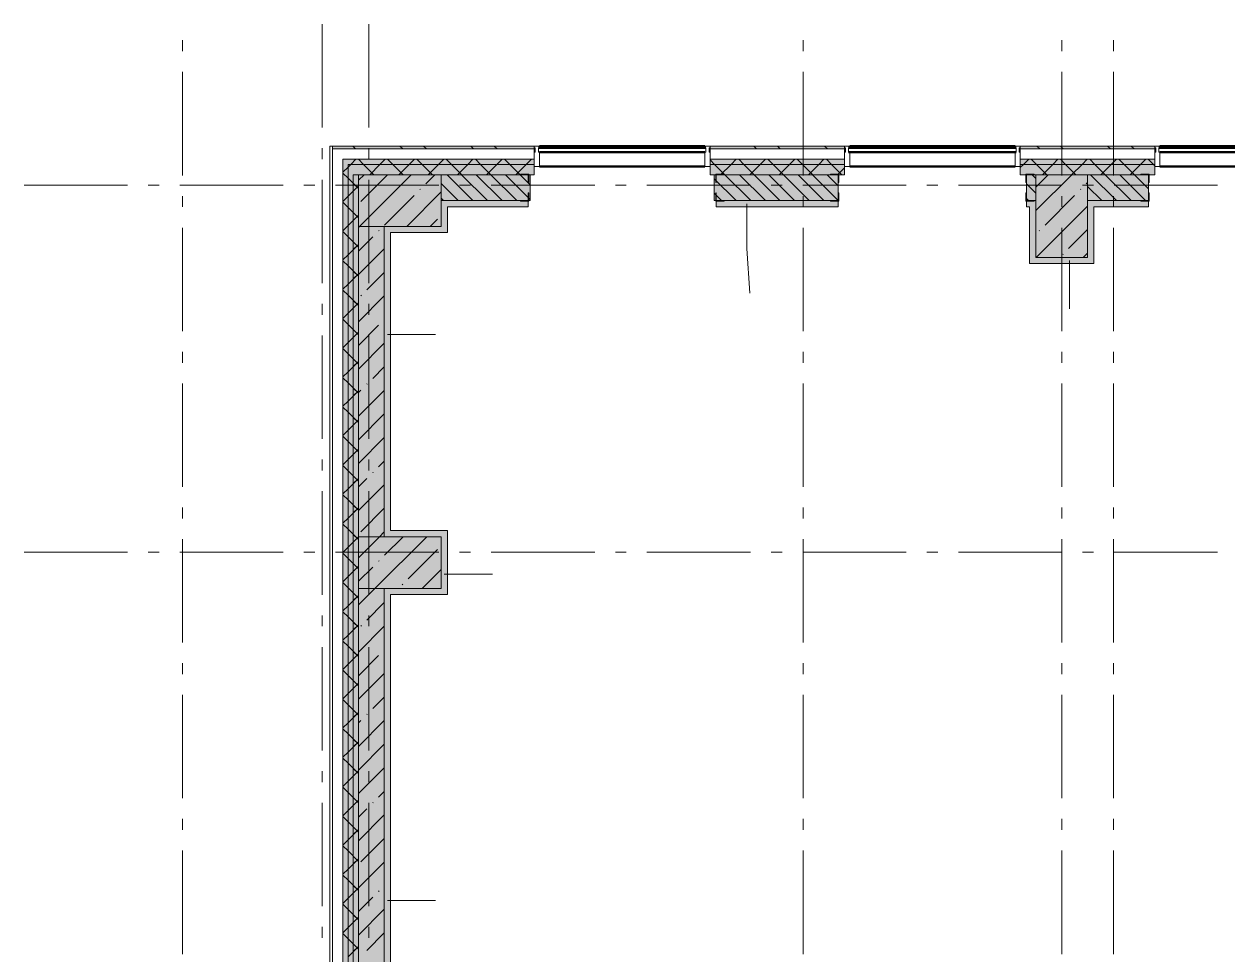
# Model space of a CAD drawing. Header units: millimetres. Extents: x -537608 to 253996, y -217170 to 186033.
# Drawn here: x -267560 to -255919, y 171477 to 180478 of the extents above; entities that cross this region are included whole.
import ezdxf

# ---------------------------------------------------------------- set-up
doc = ezdxf.new("R2010")
doc.units = ezdxf.units.MM
doc.layers.add('PDF _Геометрия', color=7, linetype='Continuous')
doc.layers.add('PDF _Сплошная заливка', color=7, linetype='Continuous', true_color=0xffffff)

msp = doc.modelspace()

# ---------------------------------------------------------------- hatches: boundary and pattern name
at = {"layer": 'PDF _Сплошная заливка', "transparency": 33554559}
h = msp.add_hatch(color=256, dxfattribs=at)
h.paths.add_polyline_path([(-213026.1966, 179270.9029), (-212999.1964, 179270.9029), (-212999.1964, 179297.9009), (-219902.1951, 179297.9009), (-219902.1951, 179270.9029), (-213238.0699, 179270.9029)], flags=0)
h.paths.add_polyline_path([(-224741.5329, 179270.9029), (-224741.5329, 179297.9009), (-225936.532, 179297.9009), (-225936.532, 179270.9029), (-224926.2392, 179270.9029)], flags=0)
h.paths.add_polyline_path([(-220752.1962, 179270.9029), (-220752.1962, 179297.9009), (-223041.5329, 179297.9009), (-223041.5329, 179270.9029), (-221586.7628, 179270.9029)], flags=0)
h.paths.add_polyline_path([(-228265.7155, 179270.9029), (-227636.5321, 179270.9029), (-227636.5321, 179297.9009), (-228831.5332, 179297.9009), (-228831.5332, 179270.9029)], flags=0)
h.paths.add_polyline_path([(-230531.5312, 179270.9029), (-230531.5312, 179297.9009), (-231726.5323, 179297.9009), (-231726.5323, 179270.9029), (-231605.1918, 179270.9029)], flags=0)
h.paths.add_polyline_path([(-234109.8002, 179270.9029), (-233426.5324, 179270.9029), (-233426.5324, 179297.9009), (-234621.5314, 179297.9009), (-234621.5314, 179270.9029)], flags=0)
h.paths.add_polyline_path([(-236321.5315, 179270.9029), (-236321.5315, 179297.9009), (-237516.5305, 179297.9009), (-237516.5305, 179270.9029), (-236614.4085, 179270.9029)], flags=0)
h.paths.add_polyline_path([(-239216.5305, 179270.9029), (-239216.5305, 179297.9009), (-242926.19, 179297.9009), (-242926.19, 179270.9029), (-239953.8848, 179270.9029)], flags=0)
h.paths.add_polyline_path([(-245926.1886, 179270.9029), (-244626.1922, 179270.9029), (-244626.1922, 179297.9009), (-245926.1886, 179297.9009)], flags=0)
h.paths.add_polyline_path([(-248302.5757, 179270.9029), (-247626.1909, 179270.9029), (-247626.1909, 179297.9009), (-248926.1873, 179297.9009), (-248926.1873, 179270.9029)], flags=0)
h.paths.add_polyline_path([(-251926.1902, 179270.9029), (-250626.1895, 179270.9029), (-250626.1895, 179297.9009), (-251926.1902, 179297.9009)], flags=0)
h.paths.add_polyline_path([(-256651.2687, 179270.9029), (-256626.1868, 179270.9029), (-256626.1868, 179297.9009), (-257926.1874, 179297.9009), (-257926.1874, 179270.9029)], flags=0)
h.paths.add_polyline_path([(-254926.1888, 179270.9029), (-253626.1881, 179270.9029), (-253626.1881, 179297.9009), (-254926.1888, 179297.9009)], flags=0)
h.paths.add_polyline_path([(-264476.1869, 179270.9029), (-262626.1883, 179270.9029), (-262626.1883, 179297.9009), (-264576.1872, 179297.9009), (-264576.1872, 179270.9029)], flags=0)
h.paths.add_polyline_path([(-259626.1854, 179270.9029), (-259626.1854, 179297.9009), (-260926.1861, 179297.9009), (-260926.1861, 179270.9029), (-259990.745, 179270.9029)], flags=0)
for points in [[(-264476.1869, 161271.2535), (-264426.1867, 161271.2535), (-264426.1867, 179170.9025), (-264476.1869, 179170.9025), (-264476.1869, 161371.2538)], [(-264426.1867, 161221.2533), (-264326.1863, 161221.2533), (-264326.1863, 179120.9023), (-264426.1867, 179120.9023), (-264426.1867, 161248.1888)], [(-264326.1863, 178521.2488), (-263526.1875, 178521.2488), (-263526.1875, 179021.2507), (-264326.1863, 179021.2507), (-264326.1863, 178946.9135)], [(-262666.1859, 178771.2498), (-262666.1859, 179021.2507), (-263526.1875, 179021.2507), (-263526.1875, 178771.2498), (-262686.4882, 178771.2498)], [(-259686.4854, 178771.2498), (-259686.1882, 178771.2498), (-259686.1882, 179021.2507), (-260886.1885, 179021.2507), (-260886.1885, 178771.2498), (-259990.745, 178771.2498)], [(-257776.1869, 178221.2519), (-257276.1893, 178221.2519), (-257276.1893, 179021.2507), (-257776.1869, 179021.2507), (-257776.1869, 178771.2498)]]:
    msp.add_hatch(color=256, dxfattribs=at).paths.add_polyline_path(points)
h = msp.add_hatch(color=256, dxfattribs=at)
h.paths.add_polyline_path([(-213176.1955, 179120.9023), (-213126.1959, 179120.9023), (-213126.1959, 179170.9025), (-219902.1951, 179170.9025), (-219902.1951, 179120.9023), (-213238.0699, 179120.9023)], flags=0)
h.paths.add_polyline_path([(-223041.5329, 179120.9023), (-220752.1962, 179120.9023), (-220752.1962, 179170.9025), (-223041.5329, 179170.9025)], flags=0)
h.paths.add_polyline_path([(-224741.5329, 179120.9023), (-224741.5329, 179170.9025), (-225936.532, 179170.9025), (-225936.532, 179120.9023), (-224926.2392, 179120.9023)], flags=0)
h.paths.add_polyline_path([(-228265.7155, 179120.9023), (-227636.5321, 179120.9023), (-227636.5321, 179170.9025), (-228831.5332, 179170.9025), (-228831.5332, 179120.9023)], flags=0)
h.paths.add_polyline_path([(-234109.8002, 179120.9023), (-233426.5324, 179120.9023), (-233426.5324, 179170.9025), (-234621.5314, 179170.9025), (-234621.5314, 179120.9023)], flags=0)
h.paths.add_polyline_path([(-231605.1918, 179120.9023), (-230531.5312, 179120.9023), (-230531.5312, 179170.9025), (-231726.5323, 179170.9025), (-231726.5323, 179120.9023)], flags=0)
h.paths.add_polyline_path([(-236321.5315, 179120.9023), (-236321.5315, 179170.9025), (-237516.5305, 179170.9025), (-237516.5305, 179120.9023), (-236614.4085, 179120.9023)], flags=0)
h.paths.add_polyline_path([(-239216.5305, 179120.9023), (-239216.5305, 179170.9025), (-242926.19, 179170.9025), (-242926.19, 179120.9023), (-239953.8848, 179120.9023)], flags=0)
h.paths.add_polyline_path([(-248926.1873, 179120.9023), (-247626.1909, 179120.9023), (-247626.1909, 179170.9025), (-248926.1873, 179170.9025)], flags=0)
h.paths.add_polyline_path([(-244626.1922, 179120.9023), (-244626.1922, 179170.9025), (-245926.1886, 179170.9025), (-245926.1886, 179120.9023), (-244963.0993, 179120.9023)], flags=0)
h.paths.add_polyline_path([(-250626.1895, 179120.9023), (-250626.1895, 179170.9025), (-251926.1902, 179170.9025), (-251926.1902, 179120.9023), (-251642.052, 179120.9023)], flags=0)
h.paths.add_polyline_path([(-254926.1888, 179120.9023), (-253626.1881, 179120.9023), (-253626.1881, 179170.9025), (-254926.1888, 179170.9025)], flags=0)
h.paths.add_polyline_path([(-256626.1868, 179120.9023), (-256626.1868, 179170.9025), (-257926.1874, 179170.9025), (-257926.1874, 179120.9023), (-256651.2687, 179120.9023)], flags=0)
h.paths.add_polyline_path([(-259626.1854, 179120.9023), (-259626.1854, 179170.9025), (-260926.1861, 179170.9025), (-260926.1861, 179120.9023), (-259990.745, 179120.9023)], flags=0)
h.paths.add_polyline_path([(-263330.2213, 179120.9023), (-262626.1883, 179120.9023), (-262626.1883, 179170.9025), (-264426.1867, 179170.9025), (-264426.1867, 179120.9023), (-264326.1863, 179120.9023)], flags=0)
h = msp.add_hatch(color=256, dxfattribs=at)
h.paths.add_polyline_path([(-213176.1955, 179020.9019), (-213176.1955, 179120.9023), (-219902.1951, 179120.9023), (-219902.1951, 179020.9019), (-213238.0699, 179020.9019)], flags=0)
h.paths.add_polyline_path([(-220752.1962, 179020.9019), (-220752.1962, 179120.9023), (-223041.5329, 179120.9023), (-223041.5329, 179020.9019), (-221026.1962, 179020.9019)], flags=0)
h.paths.add_polyline_path([(-225936.532, 179020.9019), (-224741.5329, 179020.9019), (-224741.5329, 179120.9023), (-225936.532, 179120.9023)], flags=0)
h.paths.add_polyline_path([(-228831.5332, 179020.9019), (-227636.5321, 179020.9019), (-227636.5321, 179120.9023), (-228831.5332, 179120.9023)], flags=0)
h.paths.add_polyline_path([(-230531.5312, 179020.9019), (-230531.5312, 179120.9023), (-231726.5323, 179120.9023), (-231726.5323, 179020.9019), (-231605.1918, 179020.9019)], flags=0)
h.paths.add_polyline_path([(-234621.5314, 179020.9019), (-233426.5324, 179020.9019), (-233426.5324, 179120.9023), (-234621.5314, 179120.9023)], flags=0)
h.paths.add_polyline_path([(-236321.5315, 179020.9019), (-236321.5315, 179120.9023), (-237516.5305, 179120.9023), (-237516.5305, 179020.9019), (-236614.4085, 179020.9019)], flags=0)
h.paths.add_polyline_path([(-239216.5305, 179020.9019), (-239216.5305, 179120.9023), (-242926.19, 179120.9023), (-242926.19, 179020.9019), (-239953.8848, 179020.9019)], flags=0)
h.paths.add_polyline_path([(-244626.1922, 179020.9019), (-244626.1922, 179120.9023), (-245926.1886, 179120.9023), (-245926.1886, 179020.9019), (-244963.0993, 179020.9019)], flags=0)
h.paths.add_polyline_path([(-247626.1909, 179020.9019), (-247626.1909, 179120.9023), (-248926.1873, 179120.9023), (-248926.1873, 179020.9019), (-248302.5757, 179020.9019)], flags=0)
h.paths.add_polyline_path([(-250626.1895, 179020.9019), (-250626.1895, 179120.9023), (-251926.1902, 179120.9023), (-251926.1902, 179020.9019), (-251642.052, 179020.9019)], flags=0)
h.paths.add_polyline_path([(-253626.1881, 179020.9019), (-253626.1881, 179120.9023), (-254926.1888, 179120.9023), (-254926.1888, 179020.9019)], flags=0)
h.paths.add_polyline_path([(-256651.2687, 179020.9019), (-256626.1868, 179020.9019), (-256626.1868, 179120.9023), (-257926.1874, 179120.9023), (-257926.1874, 179020.9019)], flags=0)
h.paths.add_polyline_path([(-259990.745, 179020.9019), (-259626.1854, 179020.9019), (-259626.1854, 179120.9023), (-260926.1861, 179120.9023), (-260926.1861, 179020.9019)], flags=0)
h.paths.add_polyline_path([(-263330.2213, 179020.9019), (-262626.1883, 179020.9019), (-262626.1883, 179120.9023), (-264326.1863, 179120.9023), (-264326.1863, 179021.2507), (-263526.1875, 179020.9019)], flags=0)
h = msp.add_hatch(color=256, dxfattribs=at)
h.paths.add_polyline_path([(-256686.1896, 178771.2498), (-256686.1896, 179021.2507), (-257276.1893, 179021.2507), (-257276.1893, 178771.2498)], flags=0)
h.paths.add_polyline_path([(-257866.1889, 178771.2498), (-257776.1869, 178771.2498), (-257776.1869, 179021.2507), (-257866.1889, 179021.2507), (-257866.1889, 178946.9135)], flags=0)
at = {"layer": 'PDF _Сплошная заливка', "true_color": 0xff7d7d, "transparency": 33554559}
for points in [[(-262686.4882, 178711.2512), (-262686.4882, 178771.2498), (-263526.1875, 178771.2498), (-263526.1875, 178711.2512), (-263330.2213, 178711.2512)], [(-264076.1853, 175521.2502), (-264016.1868, 175521.2502), (-264016.1868, 178521.2488), (-264076.1853, 178521.2488), (-264076.1853, 177531.0151)], [(-263526.1875, 175521.2502), (-263466.1846, 175521.2502), (-263466.1846, 175581.2487), (-264016.1868, 175581.2487), (-264016.1868, 175521.2502)], [(-264076.1853, 169991.2513), (-264016.1868, 169991.2513), (-264016.1868, 175021.2525), (-264076.1853, 175021.2525), (-264076.1853, 174699.218)], [(-263526.1875, 174961.2498), (-263466.1846, 174961.2498), (-263466.1846, 175021.2525), (-264016.1868, 175021.2525), (-264016.1868, 174961.2498)]]:
    msp.add_hatch(color=11, dxfattribs=at).paths.add_polyline_path(points)
h = msp.add_hatch(color=11, dxfattribs=at)
h.paths.add_polyline_path([(-259686.4854, 178711.2512), (-259686.4854, 178771.2498), (-260866.489, 178771.2498), (-260866.489, 178711.2512), (-259990.745, 178711.2512)], flags=0)
h.paths.add_polyline_path([(-257836.1897, 178711.2512), (-257776.1869, 178711.2512), (-257776.1869, 178771.2498), (-257866.4861, 178771.2498), (-257866.4861, 178711.2512)], flags=0)
at = {"layer": 'PDF _Сплошная заливка', "transparency": 33554559}
h = msp.add_hatch(color=256, dxfattribs=at)
h.paths.add_polyline_path([(-264076.1853, 160771.2537), (-264076.1853, 163220.9057), (-264326.1863, 163220.9057), (-264326.1863, 160771.2537), (-264165.0937, 160771.2537)], flags=0)
h.paths.add_polyline_path([(-264076.1853, 163720.9055), (-264076.1853, 168671.2518), (-264326.1863, 168671.2518), (-264326.1863, 163720.9055)], flags=0)
h.paths.add_polyline_path([(-264076.1853, 169171.2515), (-264076.1853, 175021.2525), (-264326.1863, 175021.2525), (-264326.1863, 169171.2515), (-264108.8801, 169171.2515)], flags=0)
h.paths.add_polyline_path([(-264229.2947, 175521.2502), (-264076.1853, 175521.2502), (-264076.1853, 178521.2488), (-264326.1863, 178521.2488), (-264326.1863, 175521.2502)], flags=0)

# ---------------------------------------------------------------- linework, layer by layer
at = {"layer": 'PDF _Геометрия', "color": 253, "lineweight": 9, "true_color": 0xaaaaaa}
for p, q in [((-264676.1876, 180477.8745), (-264676.1876, 179477.8749)), ((-264226.1859, 180477.8745), (-264226.1859, 179477.8749)), ((-266026.1842, 180320.9155), (-266026.1842, 180215.0849)), ((-260026.1869, 180320.9155), (-260026.1869, 180215.0849)), ((-257526.1859, 180320.9155), (-257526.1859, 180215.0849)), ((-257026.1883, 180320.9155), (-257026.1883, 180215.0849)), ((-266026.1842, 180015.0842), (-266026.1842, 179015.0847)), ((-260026.1869, 180015.0842), (-260026.1869, 179015.0847)), ((-257526.1859, 180015.0842), (-257526.1859, 179015.0847)), ((-257026.1883, 180015.0842), (-257026.1883, 179015.0847)), ((-264676.1876, 179277.8741), (-264676.1876, 179172.0393)), ((-264226.1859, 179277.8741), (-264226.1859, 179172.0393)), ((-266559.6172, 178921.2504), (-267559.6167, 178921.2504)), ((-266253.7815, 178921.2504), (-266359.6164, 178921.2504)), ((-265053.7812, 178921.2504), (-266053.7807, 178921.2504)), ((-264747.9499, 178921.2504), (-264853.7848, 178921.2504)), ((-264676.1876, 178972.0385), (-264676.1876, 177972.039)), ((-263547.9495, 178921.2504), (-264547.9491, 178921.2504)), ((-264226.1859, 178972.0385), (-264226.1859, 177972.039)), ((-263242.1182, 178921.2504), (-263347.9488, 178921.2504)), ((-262042.1178, 178921.2504), (-263042.1174, 178921.2504)), ((-261736.2822, 178921.2504), (-261842.1171, 178921.2504)), ((-260536.2819, 178921.2504), (-261536.2857, 178921.2504)), ((-260230.4506, 178921.2504), (-260336.2855, 178921.2504)), ((-259030.4502, 178921.2504), (-260030.4498, 178921.2504)), ((-258724.6189, 178921.2504), (-258830.4495, 178921.2504)), ((-257524.6186, 178921.2504), (-258524.6181, 178921.2504)), ((-257218.783, 178921.2504), (-257324.6178, 178921.2504)), ((-256018.7826, 178921.2504), (-257018.7865, 178921.2504)), ((-266026.1842, 178815.0839), (-266026.1842, 178709.249)), ((-260026.1869, 178815.0839), (-260026.1869, 178709.249)), ((-257526.1859, 178815.0839), (-257526.1859, 178709.249)), ((-257026.1883, 178815.0839), (-257026.1883, 178709.249)), ((-266026.1842, 178509.2525), (-266026.1842, 177509.253)), ((-260026.1869, 178509.2525), (-260026.1869, 177509.253)), ((-257526.1859, 178509.2525), (-257526.1859, 177509.253)), ((-257026.1883, 178509.2525), (-257026.1883, 177509.253)), ((-264676.1876, 177772.0382), (-264676.1876, 177666.2076)), ((-264226.1859, 177772.0382), (-264226.1859, 177666.2076)), ((-264676.1876, 177466.2069), (-264676.1876, 176466.2073)), ((-264226.1859, 177466.2069), (-264226.1859, 176466.2073)), ((-266026.1842, 177309.2522), (-266026.1842, 177203.4173)), ((-260026.1869, 177309.2522), (-260026.1869, 177203.4173)), ((-257526.1859, 177309.2522), (-257526.1859, 177203.4173)), ((-257026.1883, 177309.2522), (-257026.1883, 177203.4173)), ((-266026.1842, 177003.4165), (-266026.1842, 176003.417)), ((-260026.1869, 177003.4165), (-260026.1869, 176003.417)), ((-257526.1859, 177003.4165), (-257526.1859, 176003.417)), ((-257026.1883, 177003.4165), (-257026.1883, 176003.417)), ((-264676.1876, 176266.2065), (-264676.1876, 176160.3759)), ((-264226.1859, 176266.2065), (-264226.1859, 176160.3759)), ((-264676.1876, 175960.3752), (-264676.1876, 174960.3756)), ((-264226.1859, 175960.3752), (-264226.1859, 174960.3756)), ((-266026.1842, 175803.4163), (-266026.1842, 175697.5856)), ((-260026.1869, 175803.4163), (-260026.1869, 175697.5856)), ((-257526.1859, 175803.4163), (-257526.1859, 175697.5856)), ((-257026.1883, 175803.4163), (-257026.1883, 175697.5856)), ((-266026.1842, 175497.5849), (-266026.1842, 174497.5854)), ((-260026.1869, 175497.5849), (-260026.1869, 174497.5854)), ((-257526.1859, 175497.5849), (-257526.1859, 174497.5854)), ((-257026.1883, 175497.5849), (-257026.1883, 174497.5854)), ((-267559.6167, 175370.9051), (-266559.6172, 175370.9051)), ((-266359.6164, 175370.9051), (-266253.7815, 175370.9051)), ((-266053.7807, 175370.9051), (-265053.7812, 175370.9051)), ((-264853.7848, 175370.9051), (-264747.9499, 175370.9051)), ((-264547.9491, 175370.9051), (-263547.9495, 175370.9051)), ((-263347.9488, 175370.9051), (-263242.1182, 175370.9051)), ((-263042.1174, 175370.9051), (-262042.1178, 175370.9051)), ((-261842.1171, 175370.9051), (-261736.2822, 175370.9051)), ((-261536.2857, 175370.9051), (-260536.2819, 175370.9051)), ((-260336.2855, 175370.9051), (-260230.4506, 175370.9051)), ((-260030.4498, 175370.9051), (-259030.4502, 175370.9051)), ((-258830.4495, 175370.9051), (-258724.6189, 175370.9051)), ((-258524.6181, 175370.9051), (-257524.6186, 175370.9051)), ((-257324.6178, 175370.9051), (-257218.783, 175370.9051)), ((-257018.7865, 175370.9051), (-256018.7826, 175370.9051)), ((-264676.1876, 174760.3748), (-264676.1876, 174654.5399)), ((-264226.1859, 174760.3748), (-264226.1859, 174654.5399)), ((-264676.1876, 174454.5392), (-264676.1876, 173454.5397)), ((-264226.1859, 174454.5392), (-264226.1859, 173454.5397)), ((-266026.1842, 174297.5846), (-266026.1842, 174191.754)), ((-260026.1869, 174297.5846), (-260026.1869, 174191.754)), ((-257526.1859, 174297.5846), (-257526.1859, 174191.754)), ((-257026.1883, 174297.5846), (-257026.1883, 174191.754)), ((-266026.1842, 173991.7532), (-266026.1842, 172991.7537)), ((-260026.1869, 173991.7532), (-260026.1869, 172991.7537)), ((-257526.1859, 173991.7532), (-257526.1859, 172991.7537)), ((-257026.1883, 173991.7532), (-257026.1883, 172991.7537)), ((-264676.1876, 173254.5432), (-264676.1876, 173148.7083)), ((-264226.1859, 173254.5432), (-264226.1859, 173148.7083)), ((-264676.1876, 172948.7075), (-264676.1876, 171948.708)), ((-264226.1859, 172948.7075), (-264226.1859, 171948.708)), ((-266026.1842, 172791.7529), (-266026.1842, 172685.918)), ((-260026.1869, 172791.7529), (-260026.1869, 172685.918)), ((-257526.1859, 172791.7529), (-257526.1859, 172685.918)), ((-257026.1883, 172791.7529), (-257026.1883, 172685.918)), ((-266026.1842, 172485.9172), (-266026.1842, 171485.9177)), ((-260026.1869, 172485.9172), (-260026.1869, 171485.9177)), ((-257526.1859, 172485.9172), (-257526.1859, 171485.9177)), ((-257026.1883, 172485.9172), (-257026.1883, 171485.9177)), ((-264676.1876, 171748.7072), (-264676.1876, 171642.8766)), ((-264226.1859, 171748.7072), (-264226.1859, 171642.8766))]:
    msp.add_line(p, q, dxfattribs=at)
at = {"layer": 'PDF _Геометрия', "lineweight": 9}
for p, q in [((-264576.1872, 179297.9009), (-264603.1853, 179297.9009)), ((-264603.1853, 179297.9009), (-264603.1853, 161398.254)), ((-264476.1869, 179297.9009), (-264576.1872, 179297.9009)), ((-264576.1872, 179270.9029), (-264576.1872, 179297.9009)), ((-264576.1872, 179297.9009), (-264576.1872, 179270.9029)), ((-264476.1869, 179270.9029), (-264576.1872, 179270.9029)), ((-264576.1872, 179270.9029), (-264576.1872, 161398.254)), ((-264426.1867, 179297.9009), (-264476.1869, 179297.9009)), ((-264326.1863, 179270.9029), (-264476.1869, 179270.9029)), ((-264326.1863, 179297.9009), (-264426.1867, 179297.9009)), ((-262626.1883, 179297.9009), (-264326.1863, 179297.9009)), ((-262626.1883, 179270.9029), (-264326.1863, 179270.9029)), ((-262626.1883, 179270.9029), (-262626.1883, 179297.9009)), ((-262576.1881, 179297.9009), (-262626.1883, 179297.9009)), ((-262626.1883, 179297.9009), (-262626.1883, 179280.9012)), ((-262626.1883, 179280.9012), (-262616.1857, 179280.9012)), ((-262626.1883, 179170.9025), (-262626.1883, 179270.9029)), ((-262616.1857, 179280.9012), (-262616.1857, 179240.9036)), ((-262586.1865, 179240.9036), (-262586.1865, 179280.9012)), ((-262586.1865, 179280.9012), (-262576.1881, 179280.9012)), ((-262576.1881, 179280.9012), (-262576.1881, 179297.9009)), ((-260926.1861, 179297.9009), (-260976.1863, 179297.9009)), ((-260976.1863, 179297.9009), (-260976.1863, 179280.9012)), ((-260976.1863, 179280.9012), (-260966.188, 179280.9012)), ((-260966.188, 179280.9012), (-260966.188, 179240.9036)), ((-260936.1887, 179240.9036), (-260936.1887, 179280.9012)), ((-260936.1887, 179280.9012), (-260926.1861, 179280.9012)), ((-259626.1854, 179297.9009), (-260926.1861, 179297.9009)), ((-260926.1861, 179297.9009), (-260926.1861, 179270.9029)), ((-260926.1861, 179280.9012), (-260926.1861, 179297.9009)), ((-260926.1861, 179270.9029), (-260926.1861, 179170.9025)), ((-259626.1854, 179270.9029), (-260926.1861, 179270.9029)), ((-259626.1854, 179270.9029), (-259626.1854, 179297.9009)), ((-259576.1895, 179297.9009), (-259626.1854, 179297.9009)), ((-259626.1854, 179297.9009), (-259626.1854, 179280.9012)), ((-259626.1854, 179280.9012), (-259616.1871, 179280.9012)), ((-259626.1854, 179170.9025), (-259626.1854, 179270.9029)), ((-259616.1871, 179280.9012), (-259616.1871, 179240.9036)), ((-259586.1879, 179240.9036), (-259586.1879, 179280.9012)), ((-259586.1879, 179280.9012), (-259576.1895, 179280.9012)), ((-259576.1895, 179280.9012), (-259576.1895, 179297.9009)), ((-257926.1874, 179297.9009), (-257976.1877, 179297.9009)), ((-257976.1877, 179297.9009), (-257976.1877, 179280.9012)), ((-257976.1877, 179280.9012), (-257966.1894, 179280.9012)), ((-257966.1894, 179280.9012), (-257966.1894, 179240.9036)), ((-257936.1858, 179240.9036), (-257936.1858, 179280.9012)), ((-257936.1858, 179280.9012), (-257926.1874, 179280.9012)), ((-256626.1868, 179297.9009), (-257926.1874, 179297.9009)), ((-257926.1874, 179297.9009), (-257926.1874, 179270.9029)), ((-257926.1874, 179280.9012), (-257926.1874, 179297.9009)), ((-257926.1874, 179270.9029), (-257926.1874, 179170.9025)), ((-256626.1868, 179270.9029), (-257926.1874, 179270.9029)), ((-256626.1868, 179270.9029), (-256626.1868, 179297.9009)), ((-256576.1866, 179297.9009), (-256626.1868, 179297.9009)), ((-256626.1868, 179297.9009), (-256626.1868, 179280.9012)), ((-256626.1868, 179280.9012), (-256616.1885, 179280.9012)), ((-256626.1868, 179170.9025), (-256626.1868, 179270.9029)), ((-256616.1885, 179280.9012), (-256616.1885, 179240.9036)), ((-256586.1892, 179240.9036), (-256586.1892, 179280.9012)), ((-256586.1892, 179280.9012), (-256576.1866, 179280.9012)), ((-256576.1866, 179280.9012), (-256576.1866, 179297.9009)), ((-264426.1867, 179170.9025), (-264476.1869, 179170.9025)), ((-264476.1869, 179170.9025), (-264476.1869, 161398.254)), ((-264326.1863, 179170.9025), (-264426.1867, 179170.9025)), ((-264400.8291, 179120.9023), (-264350.8289, 179170.9025)), ((-264276.6942, 179120.9023), (-264326.6943, 179170.9025)), ((-262626.1883, 179170.9025), (-264326.1863, 179170.9025)), ((-264117.987, 179120.9023), (-264067.9869, 179170.9025)), ((-263993.8521, 179120.9023), (-264043.8523, 179170.9025)), ((-263835.1449, 179120.9023), (-263785.1448, 179170.9025)), ((-263711.0099, 179120.9023), (-263761.0102, 179170.9025)), ((-263552.3028, 179120.9023), (-263502.3026, 179170.9025)), ((-263428.1635, 179120.9023), (-263478.1637, 179170.9025)), ((-263269.4607, 179120.9023), (-263219.4605, 179170.9025)), ((-263145.3214, 179120.9023), (-263195.3216, 179170.9025)), ((-262986.6186, 179120.9023), (-262936.6184, 179170.9025)), ((-262862.4793, 179120.9023), (-262912.4795, 179170.9025)), ((-262703.7765, 179120.9023), (-262653.7762, 179170.9025)), ((-262626.1883, 179167.4535), (-262629.6373, 179170.9025)), ((-262616.1857, 179240.9036), (-262626.1883, 179240.9036)), ((-262626.1883, 179240.9036), (-262626.1883, 179100.9014)), ((-262626.1883, 179120.9023), (-262626.1883, 179170.9025)), ((-262576.1881, 179240.9036), (-262586.1865, 179240.9036)), ((-262576.1881, 179100.9014), (-262576.1881, 179240.9036)), ((-260966.188, 179240.9036), (-260976.1863, 179240.9036)), ((-260976.1863, 179240.9036), (-260976.1863, 179100.9014)), ((-260926.1861, 179240.9036), (-260936.1887, 179240.9036)), ((-260926.1861, 179100.9014), (-260926.1861, 179240.9036)), ((-260926.1861, 179170.9025), (-260926.1861, 179120.9023)), ((-259626.1854, 179170.9025), (-260926.1861, 179170.9025)), ((-260882.5802, 179120.9023), (-260926.1861, 179164.5083)), ((-260723.8773, 179120.9023), (-260673.8772, 179170.9025)), ((-260599.7381, 179120.9023), (-260649.7382, 179170.9025)), ((-260441.0352, 179120.9023), (-260391.0351, 179170.9025)), ((-260316.896, 179120.9023), (-260366.8961, 179170.9025)), ((-260158.1931, 179120.9023), (-260108.193, 179170.9025)), ((-260034.0538, 179120.9023), (-260084.0541, 179170.9025)), ((-259875.3467, 179120.9023), (-259825.3465, 179170.9025)), ((-259751.2117, 179120.9023), (-259801.2119, 179170.9025)), ((-259616.1871, 179240.9036), (-259626.1854, 179240.9036)), ((-259626.1854, 179240.9036), (-259626.1854, 179100.9014)), ((-259626.1854, 179120.9023), (-259626.1854, 179170.9025)), ((-259576.1895, 179240.9036), (-259586.1879, 179240.9036)), ((-259576.1895, 179100.9014), (-259576.1895, 179240.9036)), ((-257966.1894, 179240.9036), (-257976.1877, 179240.9036)), ((-257976.1877, 179240.9036), (-257976.1877, 179100.9014)), ((-257926.1874, 179240.9036), (-257936.1858, 179240.9036)), ((-257926.1874, 179100.9014), (-257926.1874, 179240.9036)), ((-257926.1874, 179170.9025), (-257926.1874, 179120.9023)), ((-256626.1868, 179170.9025), (-257926.1874, 179170.9025)), ((-257895.4519, 179120.9023), (-257845.4517, 179170.9025)), ((-257771.3126, 179120.9023), (-257821.3128, 179170.9025)), ((-257612.6055, 179120.9023), (-257562.6053, 179170.9025)), ((-257488.4705, 179120.9023), (-257538.4707, 179170.9025)), ((-257329.7634, 179120.9023), (-257279.7631, 179170.9025)), ((-257205.6284, 179120.9023), (-257255.6285, 179170.9025)), ((-257046.9212, 179120.9023), (-256996.9211, 179170.9025)), ((-256922.7863, 179120.9023), (-256972.7864, 179170.9025)), ((-256764.0791, 179120.9023), (-256714.079, 179170.9025)), ((-256639.9399, 179120.9023), (-256689.94, 179170.9025)), ((-256616.1885, 179240.9036), (-256626.1868, 179240.9036)), ((-256626.1868, 179240.9036), (-256626.1868, 179100.9014)), ((-256626.1868, 179120.9023), (-256626.1868, 179170.9025)), ((-256576.1866, 179240.9036), (-256586.1892, 179240.9036)), ((-256576.1866, 179100.9014), (-256576.1866, 179240.9036)), ((-264476.1869, 179045.5489), (-264426.1867, 179095.5492)), ((-264426.1867, 178987.5527), (-264476.1869, 179037.5529)), ((-264426.1867, 179095.5492), (-264400.8291, 179120.9023)), ((-264326.1863, 179120.9023), (-264426.1867, 179120.9023)), ((-264426.1867, 179120.9023), (-264426.1867, 161398.254)), ((-262626.1883, 179120.9023), (-264326.1863, 179120.9023)), ((-264177.0425, 179021.2507), (-264276.6942, 179120.9023)), ((-264217.643, 179021.2507), (-264117.987, 179120.9023)), ((-263894.2004, 179021.2507), (-263993.8521, 179120.9023)), ((-263934.7966, 179021.2507), (-263835.1449, 179120.9023)), ((-263611.354, 179021.2507), (-263711.0099, 179120.9023)), ((-263651.9544, 179021.2507), (-263552.3028, 179120.9023)), ((-263328.1675, 179020.9019), (-263428.1635, 179120.9023)), ((-263369.4611, 179020.9019), (-263269.4607, 179120.9023)), ((-263045.321, 179020.9019), (-263145.3214, 179120.9023)), ((-263086.6189, 179020.9019), (-262986.6186, 179120.9023)), ((-262762.4789, 179020.9019), (-262862.4793, 179120.9023)), ((-262803.7768, 179020.9019), (-262703.7765, 179120.9023)), ((-262626.1883, 179020.9019), (-262626.1883, 179120.9023)), ((-262626.1883, 179100.9014), (-262576.1881, 179100.9014)), ((-260976.1863, 179100.9014), (-260926.1861, 179100.9014)), ((-260926.1861, 179120.9023), (-260926.1861, 179020.9019)), ((-259626.1854, 179120.9023), (-260926.1861, 179120.9023)), ((-260782.5798, 179020.9019), (-260882.5802, 179120.9023)), ((-260823.8777, 179020.9019), (-260723.8773, 179120.9023)), ((-260499.7376, 179020.9019), (-260599.7381, 179120.9023)), ((-260541.0357, 179020.9019), (-260441.0352, 179120.9023)), ((-260216.8956, 179020.9019), (-260316.896, 179120.9023)), ((-260258.1892, 179020.9019), (-260158.1931, 179120.9023)), ((-259934.0535, 179020.9019), (-260034.0538, 179120.9023)), ((-259975.3471, 179020.9019), (-259875.3467, 179120.9023)), ((-259651.2114, 179020.9019), (-259751.2117, 179120.9023)), ((-259692.505, 179020.9019), (-259626.1854, 179087.2215)), ((-259626.1854, 179020.9019), (-259626.1854, 179120.9023)), ((-259626.1854, 179100.9014), (-259576.1895, 179100.9014)), ((-257976.1877, 179100.9014), (-257926.1874, 179100.9014)), ((-257926.1874, 179090.1668), (-257895.4519, 179120.9023)), ((-257926.1874, 179120.9023), (-257926.1874, 179020.9019)), ((-256626.1868, 179120.9023), (-257926.1874, 179120.9023)), ((-257671.3122, 179020.9019), (-257771.3126, 179120.9023)), ((-257712.6058, 179020.9019), (-257612.6055, 179120.9023)), ((-257388.4701, 179020.9019), (-257488.4705, 179120.9023)), ((-257429.7637, 179020.9019), (-257329.7634, 179120.9023)), ((-257105.628, 179020.9019), (-257205.6284, 179120.9023)), ((-257146.9216, 179020.9019), (-257046.9212, 179120.9023)), ((-256822.7858, 179020.9019), (-256922.7863, 179120.9023)), ((-256864.0796, 179020.9019), (-256764.0791, 179120.9023)), ((-256626.1868, 179107.1492), (-256639.9399, 179120.9023)), ((-256626.1868, 179020.9019), (-256626.1868, 179120.9023)), ((-256626.1868, 179100.9014), (-256576.1866, 179100.9014)), ((-264326.1863, 178887.5523), (-264426.1867, 178987.5527)), ((-264326.1863, 179021.2507), (-264376.1864, 179021.2507)), ((-264376.1864, 179021.2507), (-264376.1864, 167471.2515)), ((-264376.1864, 178937.5525), (-264326.1863, 178887.5523)), ((-264326.1863, 178967.3795), (-264272.315, 179021.2507)), ((-264326.1863, 179021.2507), (-264326.1863, 178521.2488)), ((-263526.1875, 179021.2507), (-264326.1863, 179021.2507)), ((-264316.1191, 178521.2488), (-263816.1172, 179021.2507)), ((-264302.366, 178763.0986), (-264044.214, 179021.2507)), ((-263675.0987, 178934.1723), (-263588.0203, 179021.2507)), ((-263526.1875, 178521.2488), (-263526.1875, 179021.2507)), ((-262666.1859, 179021.2507), (-263526.1875, 179021.2507)), ((-263526.1875, 179020.9019), (-262626.1883, 179020.9019)), ((-263361.3574, 178771.2498), (-263526.1875, 178936.0799)), ((-263219.9342, 178771.2498), (-263469.9351, 179021.2507)), ((-263078.5152, 178771.2498), (-263328.5119, 179021.2507)), ((-262937.0921, 178771.2498), (-263187.093, 179021.2507)), ((-262795.6688, 178771.2498), (-263045.6698, 179021.2507)), ((-262666.1859, 178783.1857), (-262904.2509, 179021.2507)), ((-262666.1859, 178924.6089), (-262762.8277, 179021.2507)), ((-262666.1859, 178771.2498), (-262666.1859, 179021.2507)), ((-262666.0222, 179020.9019), (-262666.0222, 178771.2498)), ((-260926.1861, 179020.9019), (-259626.1854, 179020.9019)), ((-259686.1882, 179021.2507), (-260886.1885, 179021.2507)), ((-260886.1885, 179021.2507), (-260886.1885, 178771.2498)), ((-260674.3508, 178771.2498), (-260886.1885, 178983.0874)), ((-260532.9276, 178771.2498), (-260782.9286, 179021.2507)), ((-260391.5087, 178771.2498), (-260641.5097, 179021.2507)), ((-260250.0855, 178771.2498), (-260500.0864, 179021.2507)), ((-260108.6666, 178771.2498), (-260358.6633, 179021.2507)), ((-259967.2434, 178771.2498), (-260217.2443, 179021.2507)), ((-259825.8245, 178771.2498), (-260075.8211, 179021.2507)), ((-259686.1882, 178773.0367), (-259934.4022, 179021.2507)), ((-259686.1882, 178914.4556), (-259792.979, 179021.2507)), ((-259686.1882, 178771.2498), (-259686.1882, 179021.2507)), ((-257926.1874, 179020.9019), (-256626.1868, 179020.9019)), ((-257776.1869, 179021.2507), (-257866.1889, 179021.2507)), ((-257866.1889, 179021.2507), (-257866.1889, 178771.2498)), ((-257776.1869, 178842.9345), (-257866.1889, 178932.9366)), ((-257776.1869, 178984.3577), (-257813.0799, 179021.2507)), ((-257776.1869, 178674.4228), (-257429.359, 179021.2507)), ((-257776.1869, 178902.5197), (-257657.4601, 179021.2507)), ((-257776.1869, 178771.2498), (-257776.1869, 179021.2507)), ((-257776.1869, 179021.2507), (-257776.1869, 178771.2498)), ((-257276.1893, 179021.2507), (-257776.1869, 179021.2507)), ((-257288.3405, 178934.1723), (-257276.1893, 178946.3236)), ((-256686.1896, 179021.2507), (-257276.1893, 179021.2507)), ((-257276.1893, 179021.2507), (-257276.1893, 178771.2498)), ((-257276.1893, 178771.2498), (-257276.1893, 179021.2507)), ((-256997.3947, 178771.2498), (-257247.3957, 179021.2507)), ((-256855.9758, 178771.2498), (-257105.9725, 179021.2507)), ((-256714.5526, 178771.2498), (-256964.5536, 179021.2507)), ((-256686.1896, 178884.3056), (-256823.1303, 179021.2507)), ((-256686.1896, 178771.2498), (-256686.1896, 179021.2507)), ((-264476.1869, 178762.7025), (-264426.1867, 178812.7027)), ((-264426.1867, 178812.7027), (-264326.1863, 178912.7031)), ((-264326.1863, 178912.7031), (-264376.1864, 178862.7029)), ((-264074.2692, 178535.0019), (-263789.1449, 178820.1218)), ((-263859.9211, 178521.2488), (-263526.1875, 178854.9824)), ((-263732.1218, 178877.1493), (-263727.381, 178881.89)), ((-260815.7697, 178771.2498), (-260886.1885, 178841.6643)), ((-257687.5111, 178535.0019), (-257402.3868, 178820.1218)), ((-257345.3637, 178877.1493), (-257340.6228, 178881.89)), ((-257138.8179, 178771.2498), (-257276.1893, 178908.6211)), ((-264426.1867, 178704.7106), (-264476.1869, 178754.7108)), ((-264326.1863, 178604.7102), (-264426.1867, 178704.7106)), ((-263502.7763, 178771.2498), (-263526.1875, 178794.661)), ((-262686.4882, 178771.2498), (-263526.1875, 178771.2498)), ((-263526.1875, 178771.2498), (-262686.4882, 178771.2498)), ((-263466.1846, 178461.2503), (-263466.1846, 178711.2512)), ((-263466.1846, 178711.2512), (-262686.4882, 178711.2512)), ((-262686.4882, 178711.2512), (-262686.4882, 178771.2498)), ((-262686.4882, 178771.2498), (-262666.1859, 178771.2498)), ((-260886.1885, 178771.2498), (-260866.489, 178771.2498)), ((-260866.489, 178771.2498), (-259686.4854, 178771.2498)), ((-260866.489, 178771.2498), (-260866.489, 178711.2512)), ((-259686.4854, 178771.2498), (-260866.489, 178771.2498)), ((-260866.489, 178711.2512), (-259686.4854, 178711.2512)), ((-260571.444, 178741.2505), (-260571.444, 178308.1753)), ((-259686.4854, 178771.2498), (-259686.1882, 178771.2498)), ((-259686.4854, 178711.2512), (-259686.4854, 178771.2498)), ((-259685.2926, 178772.1454), (-259685.4433, 178772.2917)), ((-257776.1869, 178771.2498), (-257866.4861, 178771.2498)), ((-257866.4861, 178771.2498), (-257866.4861, 178711.2512)), ((-257866.4861, 178711.2512), (-257836.1897, 178711.2512)), ((-257845.9254, 178771.2498), (-257866.1889, 178791.5133)), ((-257866.1889, 178771.2498), (-257776.1869, 178771.2498)), ((-257836.1897, 178711.2512), (-257836.1897, 178161.2491)), ((-257776.1869, 178771.2498), (-257776.1869, 178221.2519)), ((-257776.1869, 178711.2512), (-257776.1869, 178771.2498)), ((-257776.1869, 178221.2519), (-257776.1869, 178711.2512)), ((-257773.1642, 178221.2519), (-257276.1893, 178718.2268)), ((-257276.1893, 178771.2498), (-256686.1896, 178771.2498)), ((-257276.1893, 178221.2519), (-257276.1893, 178771.2498)), ((-256686.4867, 178771.2498), (-257276.1893, 178771.2498)), ((-257276.1893, 178771.2498), (-257276.1893, 178711.2512)), ((-257276.1893, 178711.2512), (-257276.1893, 178221.2519)), ((-257216.1864, 178161.2491), (-257216.1864, 178711.2512)), ((-257216.1864, 178711.2512), (-256686.4867, 178711.2512)), ((-256686.4867, 178711.2512), (-256686.4867, 178771.2498)), ((-264426.1867, 178529.8606), (-264326.1863, 178629.8609)), ((-264376.1864, 178654.7103), (-264326.1863, 178604.7102)), ((-264326.1863, 178629.8609), (-264376.1864, 178579.8608)), ((-263631.82, 178521.2488), (-263561.0481, 178592.025)), ((-264476.1869, 178479.8604), (-264426.1867, 178529.8606)), ((-264426.1867, 178421.8684), (-264476.1869, 178471.8687)), ((-264326.1863, 178511.1816), (-264316.1191, 178521.2488)), ((-264326.1863, 178521.2488), (-264326.1863, 175521.2502)), ((-264326.1863, 175521.2502), (-264326.1863, 178521.2488)), ((-264326.1863, 178521.2488), (-263526.1875, 178521.2488)), ((-264326.1863, 175521.2502), (-264326.1863, 178521.2488)), ((-264131.2923, 178477.9744), (-264126.5515, 178482.7152)), ((-264076.1853, 175521.2502), (-264076.1853, 178521.2488)), ((-264076.1853, 178521.2488), (-264076.1853, 175521.2502)), ((-264016.1868, 175581.2487), (-264016.1868, 178461.2503)), ((-264016.1868, 178461.2503), (-263526.1875, 178461.2503)), ((-263526.1875, 178461.2503), (-263466.1846, 178461.2503)), ((-257744.5385, 178477.9744), (-257739.7933, 178482.7152)), ((-257459.4142, 178306.9008), (-257276.1893, 178490.1257)), ((-264326.1863, 178321.8681), (-264426.1867, 178421.8684)), ((-264426.1867, 178247.0185), (-264326.1863, 178347.0189)), ((-264376.1864, 178371.8683), (-264326.1863, 178321.8681)), ((-264326.1863, 178347.0189), (-264376.1864, 178297.0187)), ((-264326.1863, 178283.0804), (-264188.3197, 178420.9513)), ((-264476.1869, 178197.0183), (-264426.1867, 178247.0185)), ((-264326.1863, 178054.9837), (-264076.1853, 178304.9846)), ((-260571.444, 178308.1753), (-260541.8021, 177875.1001)), ((-257776.1869, 178221.2519), (-257276.1893, 178221.2519)), ((-257276.1893, 178221.2519), (-257776.1869, 178221.2519)), ((-257516.4374, 178249.8776), (-257511.6965, 178254.6184)), ((-257316.9662, 178221.2519), (-257276.1893, 178262.0289)), ((-264426.1867, 178139.0263), (-264476.1869, 178189.0265)), ((-264326.1863, 178039.026), (-264426.1867, 178139.0263)), ((-257836.1897, 178161.2491), (-257776.1869, 178161.2491)), ((-257776.1869, 178161.2491), (-257276.1893, 178161.2491)), ((-257450.29, 178191.2484), (-257450.29, 177725.0995)), ((-257276.1893, 178161.2491), (-257216.1864, 178161.2491)), ((-264426.1867, 177964.1763), (-264326.1863, 178064.1768)), ((-264376.1864, 178089.0262), (-264326.1863, 178039.026)), ((-264326.1863, 178064.1768), (-264376.1864, 178014.1766)), ((-264245.3429, 177907.7303), (-264076.1853, 178076.8835)), ((-264476.1869, 177914.1762), (-264426.1867, 177964.1763)), ((-264426.1867, 177856.1842), (-264476.1869, 177906.1801)), ((-264326.1863, 177756.1838), (-264426.1867, 177856.1842)), ((-264426.1867, 177681.3342), (-264326.1863, 177781.3347)), ((-264376.1864, 177806.184), (-264326.1863, 177756.1838)), ((-264326.1863, 177781.3347), (-264376.1864, 177731.3344)), ((-264326.1863, 177598.7857), (-264076.1853, 177848.7867)), ((-264302.366, 177850.7028), (-264297.6252, 177855.4479)), ((-264476.1869, 177631.3341), (-264426.1867, 177681.3342)), ((-264426.1867, 177573.3378), (-264476.1869, 177623.338)), ((-264326.1863, 177473.3417), (-264426.1867, 177573.3378)), ((-264376.1864, 177523.3376), (-264326.1863, 177473.3417)), ((-264326.1863, 177370.6889), (-264131.2923, 177565.5829)), ((-264426.1867, 177398.4922), (-264326.1863, 177498.4925)), ((-264326.1863, 177498.4925), (-264376.1864, 177448.4923)), ((-264046.186, 177477.1481), (-263580.0372, 177477.1481)), ((-264476.1869, 177348.492), (-264426.1867, 177398.4922)), ((-264426.1867, 177290.4957), (-264476.1869, 177340.4959)), ((-264326.1863, 177190.4953), (-264426.1867, 177290.4957)), ((-264326.1863, 177142.5921), (-264076.1853, 177392.5888)), ((-264426.1867, 177115.65), (-264326.1863, 177215.6504)), ((-264376.1864, 177240.4955), (-264326.1863, 177190.4953)), ((-264326.1863, 177215.6504), (-264376.1864, 177165.6502)), ((-264476.1869, 177065.6498), (-264426.1867, 177115.65)), ((-264426.1867, 177007.6536), (-264476.1869, 177057.6538)), ((-264188.3197, 177052.3618), (-264076.1853, 177164.4919)), ((-264326.1863, 176907.6532), (-264426.1867, 177007.6536)), ((-264376.1864, 176957.6533), (-264326.1863, 176907.6532)), ((-264245.3429, 176995.3344), (-264240.602, 177000.0752)), ((-264476.1869, 176782.8077), (-264426.1867, 176832.8079)), ((-264426.1867, 176832.8079), (-264326.1863, 176932.804)), ((-264326.1863, 176932.804), (-264376.1864, 176882.8038)), ((-264326.1863, 176914.491), (-264302.366, 176938.3113)), ((-264326.1863, 176686.3942), (-264076.1853, 176936.3951)), ((-264426.1867, 176724.8114), (-264476.1869, 176774.8117)), ((-264326.1863, 176624.8111), (-264426.1867, 176724.8114)), ((-264326.1863, 176458.293), (-264076.1853, 176708.294)), ((-264426.1867, 176549.9615), (-264326.1863, 176649.9619)), ((-264376.1864, 176674.8112), (-264326.1863, 176624.8111)), ((-264326.1863, 176649.9619), (-264376.1864, 176599.9617)), ((-264476.1869, 176499.9613), (-264426.1867, 176549.9615)), ((-264426.1867, 176441.9693), (-264476.1869, 176491.9695)), ((-264326.1863, 176230.1962), (-264076.1853, 176480.1972)), ((-264326.1863, 176341.969), (-264426.1867, 176441.9693)), ((-264426.1867, 176267.1194), (-264326.1863, 176367.1198)), ((-264376.1864, 176391.9692), (-264326.1863, 176341.969)), ((-264326.1863, 176367.1198), (-264376.1864, 176317.1196)), ((-264476.1869, 176217.1192), (-264426.1867, 176267.1194)), ((-264131.2923, 176196.9891), (-264076.1853, 176252.0961)), ((-264426.1867, 176159.1272), (-264476.1869, 176209.1274)), ((-264326.1863, 176059.1268), (-264426.1867, 176159.1272)), ((-264188.3197, 176139.9659), (-264183.5746, 176144.7067)), ((-264426.1867, 175984.2772), (-264326.1863, 176084.2777)), ((-264376.1864, 176109.1271), (-264326.1863, 176059.1268)), ((-264326.1863, 176084.2777), (-264376.1864, 176034.2774)), ((-264326.1863, 176002.0994), (-264245.3429, 176082.9428)), ((-264326.1863, 175773.9983), (-264076.1853, 176023.9993)), ((-264476.1869, 175934.2771), (-264426.1867, 175984.2772)), ((-264426.1867, 175876.2851), (-264476.1869, 175926.2853)), ((-264326.1863, 175776.2847), (-264426.1867, 175876.2851)), ((-264426.1867, 175701.4352), (-264326.1863, 175801.4355)), ((-264376.1864, 175826.2849), (-264326.1863, 175776.2847)), ((-264326.1863, 175801.4355), (-264376.1864, 175751.4353)), ((-264302.366, 175569.7218), (-264076.1853, 175795.9024)), ((-264476.1869, 175651.435), (-264426.1867, 175701.4352)), ((-264426.1867, 175593.443), (-264476.1869, 175643.4389)), ((-264326.1863, 175493.4426), (-264426.1867, 175593.443)), ((-264122.7365, 175521.2502), (-264076.1853, 175567.8013)), ((-263466.1846, 175581.2487), (-264016.1868, 175581.2487)), ((-263466.1846, 175521.2502), (-263466.1846, 175581.2487)), ((-264426.1867, 175418.5931), (-264326.1863, 175518.5934)), ((-264376.1864, 175543.4428), (-264326.1863, 175493.4426)), ((-264326.1863, 175518.5934), (-264376.1864, 175468.5932)), ((-264326.1863, 175317.8047), (-264122.7365, 175521.2502)), ((-264326.1863, 175521.2502), (-264326.1863, 175021.2525)), ((-263526.1875, 175521.2502), (-264326.1863, 175521.2502)), ((-264166.5405, 175021.2525), (-263666.5428, 175521.2502)), ((-264074.2692, 175341.6206), (-263894.6397, 175521.2502)), ((-263526.1875, 175021.2525), (-263526.1875, 175521.2502)), ((-263466.1846, 175021.2525), (-263466.1846, 175521.2502)), ((-264476.1869, 175368.5928), (-264426.1867, 175418.5931)), ((-264426.1867, 175310.5966), (-264476.1869, 175360.5968)), ((-263846.1724, 175113.5238), (-263561.0481, 175398.6481)), ((-264326.1863, 175210.5962), (-264426.1867, 175310.5966)), ((-264426.1867, 175135.7509), (-264326.1863, 175235.7513)), ((-264376.1864, 175260.5964), (-264326.1863, 175210.5962)), ((-264326.1863, 175235.7513), (-264376.1864, 175185.7511)), ((-264326.1863, 175089.7035), (-264188.3197, 175227.5744)), ((-264131.2923, 175284.5975), (-264126.5515, 175289.3383)), ((-263710.3425, 175021.2525), (-263526.1875, 175205.4076)), ((-264476.1869, 175085.7507), (-264426.1867, 175135.7509)), ((-263496.1882, 175157.4354), (-263030.035, 175157.4354)), ((-264426.1867, 175027.7545), (-264476.1869, 175077.7547)), ((-264326.1863, 174927.7541), (-264426.1867, 175027.7545)), ((-264376.1864, 174977.7542), (-264326.1863, 174927.7541)), ((-264326.1863, 174861.6067), (-264166.5405, 175021.2525)), ((-264326.1863, 175021.2525), (-264326.1863, 169171.2515)), ((-264326.1863, 169171.2515), (-264326.1863, 175021.2525)), ((-264326.1863, 175021.2525), (-263526.1875, 175021.2525)), ((-264326.1863, 169171.2515), (-264326.1863, 175021.2525)), ((-264076.1853, 169991.2513), (-264076.1853, 175021.2525)), ((-264076.1853, 175021.2525), (-264076.1853, 169991.2513)), ((-263903.1955, 175056.4964), (-263898.4547, 175061.2415)), ((-263466.1846, 174961.2498), (-263466.1846, 175021.2525)), ((-264476.1869, 174802.9086), (-264426.1867, 174852.9088)), ((-264426.1867, 174852.9088), (-264326.1863, 174952.9092)), ((-264326.1863, 174952.9092), (-264376.1864, 174902.909)), ((-264245.3429, 174714.349), (-264076.1853, 174883.5066)), ((-264016.1868, 170051.252), (-264016.1868, 174961.2498)), ((-264016.1868, 174961.2498), (-263466.1846, 174961.2498)), ((-264426.1867, 174744.9123), (-264476.1869, 174794.9125)), ((-264326.1863, 174644.912), (-264426.1867, 174744.9123)), ((-264426.1867, 174570.0667), (-264326.1863, 174670.0628)), ((-264376.1864, 174694.9122), (-264326.1863, 174644.912)), ((-264326.1863, 174670.0628), (-264376.1864, 174620.0626)), ((-264326.1863, 174405.4088), (-264076.1853, 174655.4097)), ((-264302.366, 174657.3259), (-264297.6252, 174662.0667)), ((-264476.1869, 174520.0665), (-264426.1867, 174570.0667)), ((-264426.1867, 174462.0702), (-264476.1869, 174512.0704)), ((-264326.1863, 174362.0698), (-264426.1867, 174462.0702)), ((-264426.1867, 174287.2202), (-264326.1863, 174387.2207)), ((-264376.1864, 174412.0701), (-264326.1863, 174362.0698)), ((-264326.1863, 174387.2207), (-264376.1864, 174337.2205)), ((-264476.1869, 174237.2201), (-264426.1867, 174287.2202)), ((-264326.1863, 174177.312), (-264131.2923, 174372.2016)), ((-264426.1867, 174179.2281), (-264476.1869, 174229.2283)), ((-264326.1863, 174079.2277), (-264426.1867, 174179.2281)), ((-264326.1863, 173949.2109), (-264076.1853, 174199.2118)), ((-264426.1867, 174004.3781), (-264326.1863, 174104.3785)), ((-264376.1864, 174129.2279), (-264326.1863, 174079.2277)), ((-264326.1863, 174104.3785), (-264376.1864, 174054.3783)), ((-264476.1869, 173954.378), (-264426.1867, 174004.3781)), ((-264426.1867, 173896.386), (-264476.1869, 173946.3862)), ((-264188.3197, 173858.9806), (-264076.1853, 173971.115)), ((-264326.1863, 173796.3856), (-264426.1867, 173896.386)), ((-264426.1867, 173721.5361), (-264326.1863, 173821.5364)), ((-264376.1864, 173846.3858), (-264326.1863, 173796.3856)), ((-264326.1863, 173821.5364), (-264376.1864, 173771.5362)), ((-264245.3429, 173801.9574), (-264240.602, 173806.6983)), ((-264476.1869, 173671.5358), (-264426.1867, 173721.5361)), ((-264326.1863, 173721.114), (-264302.366, 173744.9343)), ((-264326.1863, 173493.0129), (-264076.1853, 173743.0139)), ((-264426.1867, 173613.5439), (-264476.1869, 173663.5441)), ((-264326.1863, 173513.5435), (-264426.1867, 173613.5439)), ((-264426.1867, 173438.6939), (-264326.1863, 173538.6943)), ((-264376.1864, 173563.5437), (-264326.1863, 173513.5435)), ((-264326.1863, 173538.6943), (-264376.1864, 173488.6941)), ((-264326.1863, 173264.9162), (-264076.1853, 173514.9171)), ((-264476.1869, 173388.6937), (-264426.1867, 173438.6939)), ((-264426.1867, 173330.7018), (-264476.1869, 173380.6977)), ((-264326.1863, 173230.7014), (-264426.1867, 173330.7018)), ((-264426.1867, 173155.8518), (-264326.1863, 173255.8522)), ((-264376.1864, 173280.7015), (-264326.1863, 173230.7014)), ((-264326.1863, 173255.8522), (-264376.1864, 173205.852)), ((-264326.1863, 173036.8193), (-264076.1853, 173286.8159)), ((-264476.1869, 173105.8516), (-264426.1867, 173155.8518)), ((-264426.1867, 173047.8553), (-264476.1869, 173097.8556)), ((-264326.1863, 172947.855), (-264426.1867, 173047.8553)), ((-264376.1864, 172997.8551), (-264326.1863, 172947.855)), ((-264131.2923, 173003.6121), (-264076.1853, 173058.7191)), ((-264476.1869, 172823.0095), (-264426.1867, 172873.0097)), ((-264426.1867, 172873.0097), (-264326.1863, 172973.0101)), ((-264326.1863, 172973.0101), (-264376.1864, 172923.0099)), ((-264326.1863, 172808.7182), (-264245.3429, 172889.5616)), ((-264188.3197, 172946.5891), (-264183.5746, 172951.3298)), ((-264426.1867, 172765.0132), (-264476.1869, 172815.0134)), ((-264326.1863, 172665.0129), (-264426.1867, 172765.0132)), ((-264326.1863, 172580.6214), (-264076.1853, 172830.6224)), ((-264426.1867, 172590.1675), (-264326.1863, 172690.168)), ((-264376.1864, 172715.0131), (-264326.1863, 172665.0129)), ((-264326.1863, 172690.168), (-264376.1864, 172640.1678)), ((-264476.1869, 172540.1674), (-264426.1867, 172590.1675)), ((-264426.1867, 172482.1711), (-264476.1869, 172532.1713)), ((-264302.366, 172376.3406), (-264076.1853, 172602.5212)), ((-264326.1863, 172382.1707), (-264426.1867, 172482.1711)), ((-264426.1867, 172307.3254), (-264326.1863, 172407.3216)), ((-264376.1864, 172432.1709), (-264326.1863, 172382.1707)), ((-264326.1863, 172407.3216), (-264376.1864, 172357.3213)), ((-264476.1869, 172257.3253), (-264426.1867, 172307.3254)), ((-264326.1863, 172124.4235), (-264076.1853, 172374.4244)), ((-264426.1867, 172199.329), (-264476.1869, 172249.3292)), ((-264326.1863, 172099.3286), (-264426.1867, 172199.329)), ((-264426.1867, 172024.479), (-264326.1863, 172124.4794)), ((-264376.1864, 172149.3288), (-264326.1863, 172099.3286)), ((-264326.1863, 172124.4794), (-264376.1864, 172074.4792)), ((-264131.2923, 172091.2206), (-264126.5515, 172095.9614)), ((-264476.1869, 171974.4789), (-264426.1867, 172024.479)), ((-264426.1867, 171916.4869), (-264476.1869, 171966.4871)), ((-264326.1863, 171896.3267), (-264188.3197, 172034.1932)), ((-264046.186, 172004.3705), (-263580.0372, 172004.3705)), ((-264326.1863, 171816.4865), (-264426.1867, 171916.4869)), ((-264426.1867, 171741.637), (-264326.1863, 171841.6373)), ((-264376.1864, 171866.4867), (-264326.1863, 171816.4865)), ((-264326.1863, 171841.6373), (-264376.1864, 171791.6371)), ((-264326.1863, 171668.2255), (-264076.1853, 171918.2265)), ((-264476.1869, 171691.6367), (-264426.1867, 171741.637)), ((-264426.1867, 171633.6448), (-264476.1869, 171683.645)), ((-264326.1863, 171533.6444), (-264426.1867, 171633.6448)), ((-264245.3429, 171520.9721), (-264076.1853, 171690.1297)), ((-264426.1867, 171458.7948), (-264326.1863, 171558.7952)), ((-264376.1864, 171583.6446), (-264326.1863, 171533.6444)), ((-264326.1863, 171558.7952), (-264376.1864, 171508.795))]:
    msp.add_line(p, q, dxfattribs=at)
at = {"layer": 'PDF _Геометрия', "color": 8, "lineweight": 9, "true_color": 0x787878}
for p, q in [((-264353.9766, 179270.9029), (-264380.9746, 179297.9009)), ((-263897.7786, 179270.9029), (-263924.7767, 179297.9009)), ((-263669.6775, 179270.9029), (-263696.6799, 179297.9009)), ((-263213.4839, 179270.9029), (-263240.482, 179297.9009)), ((-262985.3828, 179270.9029), (-263012.3851, 179297.9009)), ((-260476.3006, 179270.9029), (-260503.2987, 179297.9009)), ((-260248.2038, 179270.9029), (-260275.2018, 179297.9009)), ((-259792.0059, 179270.9029), (-259819.0039, 179297.9009)), ((-257739.1173, 179270.9029), (-257766.1197, 179297.9009)), ((-257511.0206, 179270.9029), (-257538.0186, 179297.9009)), ((-257054.8226, 179270.9029), (-257081.8249, 179297.9009)), ((-256826.7258, 179270.9029), (-256853.7238, 179297.9009))]:
    msp.add_line(p, q, dxfattribs=at)
at = {"layer": 'PDF _Геометрия', "lineweight": 50}
for p, q in [((-262586.1865, 179280.9012), (-260966.188, 179280.9012)), ((-260976.1863, 179297.9009), (-262576.1881, 179297.9009)), ((-259566.1869, 179280.9012), (-259586.1879, 179280.9012)), ((-259576.1895, 179297.9009), (-257976.1877, 179297.9009)), ((-257966.1894, 179280.9012), (-259566.1869, 179280.9012)), ((-256586.1892, 179280.9012), (-254966.1864, 179280.9012)), ((-256576.1866, 179297.9009), (-254956.1881, 179297.9009)), ((-260976.1863, 179240.9036), (-262576.1881, 179240.9036)), ((-259586.1879, 179240.9036), (-257966.1894, 179240.9036)), ((-254976.1891, 179240.9036), (-256576.1866, 179240.9036)), ((-262576.1881, 179100.9014), (-260976.1863, 179100.9014)), ((-259576.1895, 179100.9014), (-257976.1877, 179100.9014)), ((-254976.1891, 179100.9014), (-256576.1866, 179100.9014))]:
    msp.add_line(p, q, dxfattribs=at)
at = {"layer": 'PDF _Геометрия', "color": 253, "lineweight": 20, "true_color": 0xaaaaaa}
for p, q in [((-262679.8485, 179027.2488), (-262760.847, 179027.2488)), ((-262760.847, 179027.2488), (-262760.847, 179021.2507)), ((-262760.847, 179021.2507), (-262685.8467, 179021.2507)), ((-262685.8467, 179021.2507), (-262685.8467, 178946.2504)), ((-262685.8467, 178946.2504), (-262679.8485, 178946.2504)), ((-262679.8485, 178946.2504), (-262679.8485, 179027.2488)), ((-260790.8471, 179027.2488), (-260871.8499, 179027.2488)), ((-260871.8499, 179027.2488), (-260871.8499, 178946.2504)), ((-260871.8499, 178946.2504), (-260865.8474, 178946.2504)), ((-260865.8474, 178946.2504), (-260865.8474, 179021.2507)), ((-260865.8474, 179021.2507), (-260790.8471, 179021.2507)), ((-260790.8471, 179021.2507), (-260790.8471, 179027.2488)), ((-259679.8499, 179027.2488), (-259760.8484, 179027.2488)), ((-259760.8484, 179027.2488), (-259760.8484, 179021.2507)), ((-259760.8484, 179021.2507), (-259685.848, 179021.2507)), ((-259685.848, 179021.2507), (-259685.848, 178946.2504)), ((-259685.848, 178946.2504), (-259679.8499, 178946.2504)), ((-259679.8499, 178946.2504), (-259679.8499, 179027.2488)), ((-257790.8485, 179027.2488), (-257871.8469, 179027.2488)), ((-257871.8469, 179027.2488), (-257871.8469, 178946.2504)), ((-257871.8469, 178946.2504), (-257865.8488, 178946.2504)), ((-257865.8488, 178946.2504), (-257865.8488, 179021.2507)), ((-257865.8488, 179021.2507), (-257790.8485, 179021.2507)), ((-257790.8485, 179021.2507), (-257790.8485, 179027.2488)), ((-256679.847, 179027.2488), (-256760.8497, 179027.2488)), ((-256760.8497, 179027.2488), (-256760.8497, 179021.2507)), ((-256760.8497, 179021.2507), (-256685.8494, 179021.2507)), ((-256685.8494, 179021.2507), (-256685.8494, 178946.2504)), ((-256685.8494, 178946.2504), (-256679.847, 178946.2504)), ((-256679.847, 178946.2504), (-256679.847, 179027.2488)), ((-262679.8485, 178846.25), (-262685.8467, 178846.25)), ((-262685.8467, 178846.25), (-262685.8467, 178771.2498)), ((-262679.8485, 178765.2516), (-262679.8485, 178846.25)), ((-260865.8474, 178846.25), (-260871.8499, 178846.25)), ((-260871.8499, 178846.25), (-260871.8499, 178765.2516)), ((-260865.8474, 178771.2498), (-260865.8474, 178846.25)), ((-259679.8499, 178846.25), (-259685.848, 178846.25)), ((-259685.848, 178846.25), (-259685.848, 178771.2498)), ((-259679.8499, 178765.2516), (-259679.8499, 178846.25)), ((-257865.8488, 178846.25), (-257871.8469, 178846.25)), ((-257871.8469, 178846.25), (-257871.8469, 178765.2516)), ((-257865.8488, 178771.2498), (-257865.8488, 178846.25)), ((-256679.847, 178846.25), (-256685.8494, 178846.25)), ((-256685.8494, 178846.25), (-256685.8494, 178771.2498)), ((-256679.847, 178765.2516), (-256679.847, 178846.25)), ((-262685.8467, 178771.2498), (-262760.847, 178771.2498)), ((-262760.847, 178771.2498), (-262760.847, 178765.2516)), ((-262760.847, 178765.2516), (-262679.8485, 178765.2516)), ((-260871.8499, 178765.2516), (-260790.8471, 178765.2516)), ((-260790.8471, 178771.2498), (-260865.8474, 178771.2498)), ((-260790.8471, 178765.2516), (-260790.8471, 178771.2498)), ((-259685.848, 178771.2498), (-259760.8484, 178771.2498)), ((-259760.8484, 178771.2498), (-259760.8484, 178765.2516)), ((-259760.8484, 178765.2516), (-259679.8499, 178765.2516)), ((-257871.8469, 178765.2516), (-257790.8485, 178765.2516)), ((-257790.8485, 178771.2498), (-257865.8488, 178771.2498)), ((-257790.8485, 178765.2516), (-257790.8485, 178771.2498)), ((-256685.8494, 178771.2498), (-256760.8497, 178771.2498)), ((-256760.8497, 178771.2498), (-256760.8497, 178765.2516)), ((-256760.8497, 178765.2516), (-256679.847, 178765.2516))]:
    msp.add_line(p, q, dxfattribs=at)
at = {"layer": 'PDF _Сплошная заливка', "lineweight": 35, "transparency": 33554559}
for points in [[(-264326.1863, 167471.2515), (-264326.1863, 179021.2507), (-264376.1864, 167471.2515), (-264376.1864, 179021.2507)], [(-264326.1863, 175021.2525), (-263526.1875, 175021.2525), (-264326.1863, 175521.2502), (-263526.1875, 175521.2502)]]:
    msp.add_solid(points, dxfattribs=at)
at = {"layer": 'PDF _Сплошная заливка', "color": 11, "lineweight": 35, "true_color": 0xff7d7d, "transparency": 33554559}
for points in [[(-263466.1846, 178461.2503), (-263466.1846, 178711.2512), (-263526.1875, 178461.2503), (-263526.1875, 178711.2512)], [(-257776.1869, 178161.2491), (-257776.1869, 178711.2512), (-257836.1897, 178161.2491), (-257836.1897, 178711.2512)], [(-257276.1893, 178711.2512), (-256686.4867, 178711.2512), (-257276.1893, 178771.2498), (-256686.4867, 178771.2498)], [(-257216.1864, 178161.2491), (-257216.1864, 178711.2512), (-257276.1893, 178161.2491), (-257276.1893, 178711.2512)], [(-263526.1875, 178461.2503), (-263526.1875, 178521.2488), (-264016.1868, 178461.2503), (-264016.1868, 178521.2488)], [(-257276.1893, 178161.2491), (-257276.1893, 178221.2519), (-257776.1869, 178161.2491), (-257776.1869, 178221.2519)], [(-263466.1846, 175021.2525), (-263466.1846, 175521.2502), (-263526.1875, 175021.2525), (-263526.1875, 175521.2502)]]:
    msp.add_solid(points, dxfattribs=at)

doc.saveas('drawing.dxf')
